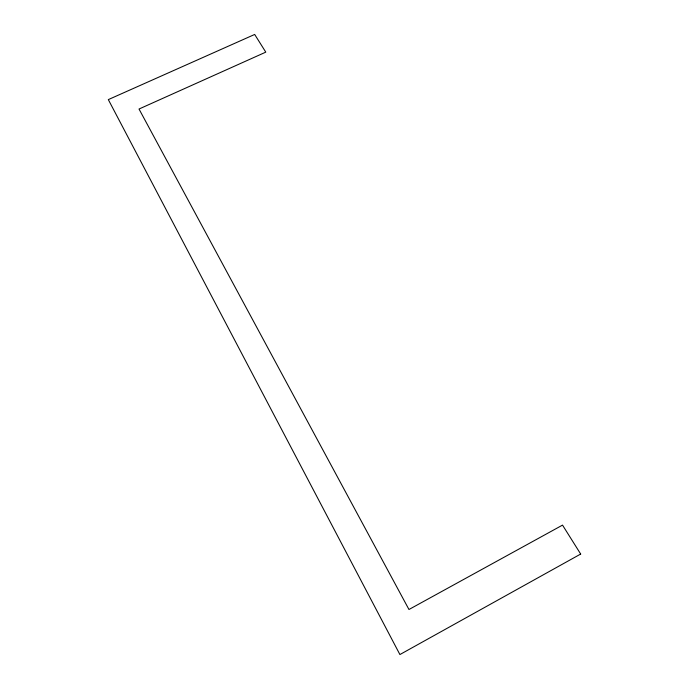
<?xml version="1.0" encoding="UTF-8"?>
<svg xmlns="http://www.w3.org/2000/svg" width="689" height="689" viewBox="0 0 689 689"><rect width="100%" height="100%" fill="white"/><g stroke="black" fill="none" stroke-linecap="round" stroke-linejoin="round"><path stroke-width="1.03" d="M580.681 554.042L399.904 654.55L108.319 99.612L254.68 34.45L265.782 52.14L139.014 109.026L408.965 609.498L562.525 525.113L580.681 554.042"/></g></svg>
